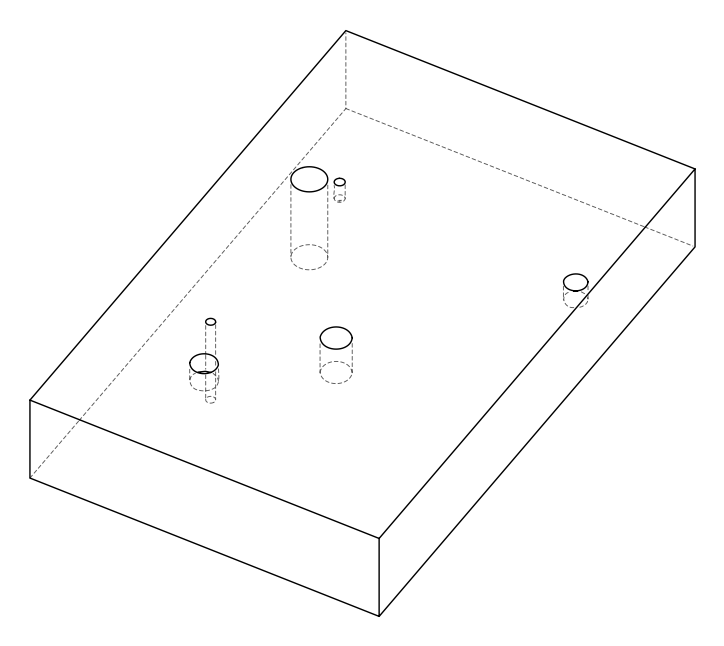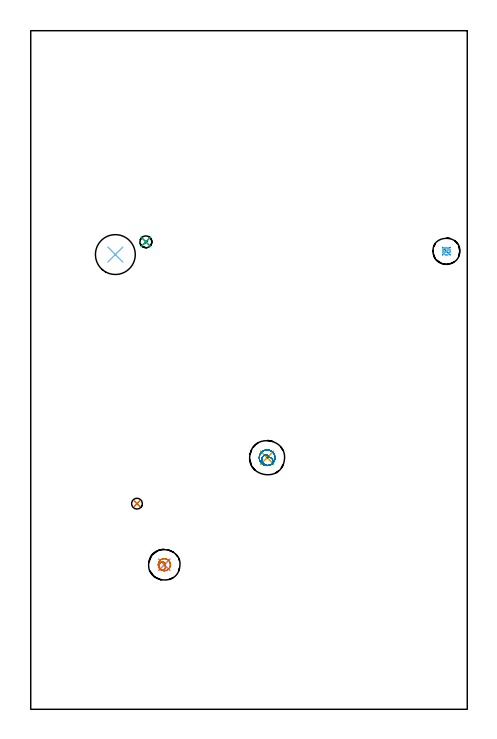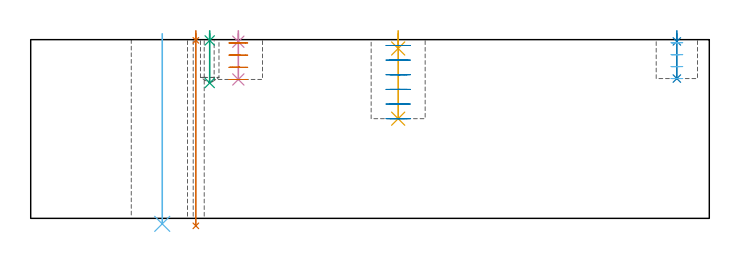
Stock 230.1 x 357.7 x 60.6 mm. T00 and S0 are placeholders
(PLAN: 14 operations, 6 tool changes, 3 min)
(1 SPOT_DRILL | STEP1HOLE_1 | NXT0321_9005460120000 | 0.03 min | 0 mm3)
(2 SPOT_DRILL_1 | STEP1POCKET | NXT0321_9005460120000 | 0.03 min | 2 mm3)
(3 SPOT_DRILL_2 | STEP1POCKET_1 | NXT0321_9005460120000 | 0.03 min | 0 mm3)
(4 SPOT_DRILL_3 | STEP1POCKET_2 | NXT0321_9005460120000 | 0.03 min | 3 mm3)
(5 SPOT_DRILL_4 | STEP1POCKET_3 | NXT0321_9005460120000 | 0.05 min | 183 mm3)
(6 INDEXABLE_INSERT_DRILL_THROUGH_HOLE_FROM_SOLID | STEP1HOLE | NXT0302_013 | 0.26 min | 20966 mm3)
(7 DRILL_THROUGH_HOLE_INTO_CENTER | STEP1HOLE_1 | NXT0301_028 | 0.26 min | 1529 mm3)
(8 DRILL_BLIND_HOLE_INTO_CENTER | STEP1POCKET | NXT0301_128 | 0.06 min | 1365 mm3)
(9 DRILL_BLIND_HOLE_INTO_CENTER_1 | STEP1POCKET_1 | UGT0301_185 | 0.07 min | 417 mm3)
(10 DRILL_BLIND_HOLE_INTO_CENTER_2 | STEP1POCKET_2 | NXT0301_128 | 0.06 min | 1397 mm3)
(11 DRILL_BLIND_HOLE_INTO_CENTER_3 | STEP1POCKET_3 | NXT0301_128 | 0.12 min | 2719 mm3)
(12 MILL_ROUGH_BLIND_HOLE_CONTOUR | STEP1POCKET | NXT0201_013 | Spiral | 0.33 min | 663 mm3)
(13 MILL_ROUGH_BLIND_HOLE_CONTOUR_1 | STEP1POCKET_2 | NXT0201_013 | Spiral | 0.53 min | 1448 mm3)
(14 MILL_ROUGH_BLIND_HOLE_CONTOUR_2 | STEP1POCKET_3 | NXT0201_013 | Spiral | 1.1 min | 4140 mm3)
(TOOL NXT0321_9005460120000 | NC Spot Drill, 142deg, 12mm, Carbide, Uncoated | D12 PA142 FL30 Z2)
(TOOL NXT0302_013 | Index. Insert Drill 21mm [880-D2100L25-05] | D21 PA176 FL105 Z2)
(TOOL NXT0301_028 | Carbide Drill 5.7mm [860.1-0570-046A1-MM 2214] | D5.7 PA140 FL70 Z2)
(TOOL NXT0301_128 | Carbide Drill 12mm [861.1-1200-036A1-GP GC34] | D12 PA150 FL37.4 Z2)
(TOOL UGT0301_185 | Twist Drill 6.3 mm | D6.3 PA118 FL61 Z2)
(TOOL NXT0201_013 | ENDMILL 10mm | D10 FL30 Z4)
(OP 1 SPOT_DRILL)
G17 G21 G94 G90
T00 M6
G54
G17 G0 G90 X56. Y108.4 S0 M3
G43 Z70.6 H0
G94 G81 G98 Z60.355 F250. R63.6
G80
M5
M2
(OP 2 SPOT_DRILL_1)
G17 G21 G94 G90
T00 M6
G54
G17 G0 G90 X219.1 Y241.5 S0 M3
G43 Z70.6 H0
G94 G81 G98 Z59.997 F250. R63.6
G80
M5
M2
(OP 3 SPOT_DRILL_2)
G17 G21 G94 G90
T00 M6
G54
G17 G0 G90 X60.7 Y246.4 S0 M3
G43 Z70.6 H0
G94 G81 G98 Z60.329 F250. R63.6
G80
M5
M2
(OP 4 SPOT_DRILL_3)
G17 G21 G94 G90
T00 M6
G54
G17 G0 G90 X70.4 Y76.2 S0 M3
G43 Z70.6 H0
G94 G81 G98 Z59.894 F250. R63.6
G80
M5
M2
(OP 5 SPOT_DRILL_4)
G17 G21 G94 G90
T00 M6
G54
G17 G0 G90 X124.6 Y132.6 S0 M3
G43 Z70.6 H0
G94 G81 G98 Z57.6 F250. R63.6
G80
M5
M2
(OP 6 INDEXABLE_INSERT_DRILL_THROUGH_HOLE_FROM_SOLID)
G17 G21 G94 G90
T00 M6
G54
G17 G0 G90 X44.6 Y239.7 S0 M3
G43 Z70.6 H1
G94 G81 G98 Z-1.867 F250. R62.6
G80
M5
M2
(OP 7 DRILL_THROUGH_HOLE_INTO_CENTER)
G17 G21 G94 G90
T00 M6
G54
G17 G0 G90 X56. Y108.4 S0 M3
G43 Z70.6 H1
G94 G73 G98 Z-2.537 F250. Q5.261 R62.6
G80
M5
M2
(OP 8 DRILL_BLIND_HOLE_INTO_CENTER)
G17 G21 G94 G90
T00 M6
G54
G17 G0 G90 X219.1 Y241.5 S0 M3
G43 Z70.6 H1
G94 G81 G98 Z47.4 F250. R62.6
G80
M5
M2
(OP 9 DRILL_BLIND_HOLE_INTO_CENTER_1)
G17 G21 G94 G90
T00 M6
G54
G17 G0 G90 X60.7 Y246.4 S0 M3
G43 Z70.6 H0
G94 G81 G98 Z45.9 F250. R62.6
G80
M5
M2
(OP 10 DRILL_BLIND_HOLE_INTO_CENTER_2)
G17 G21 G94 G90
T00 M6
G54
G17 G0 G90 X70.4 Y76.2 S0 M3
G43 Z70.6 H1
G94 G81 G98 Z47.1 F250. R62.6
G80
M5
M2
(OP 11 DRILL_BLIND_HOLE_INTO_CENTER_3)
G17 G21 G94 G90
T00 M6
G54
G17 G0 G90 X124.6 Y132.6 S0 M3
G43 Z70.6 H1
G94 G81 G98 Z33.8 F250. R62.6
G80
M5
M2
(OP 12 MILL_ROUGH_BLIND_HOLE_CONTOUR)
G17 G21 G94 G90
T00 M6
G54
G17 G0 G90 X219.1 Y241.5 S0 M3
G43 Z70.6 H0
Z59.55
G94 G3 X219.59 Y243.01 R0.834 F250.
X217.482 Y242.676 R1.51
X217.924 Y239.882 R2.
X217.482 Y242.676 R-2.
X217.703 Y241.279 R1.
X219.1 Y241.5 R1.
G0 Z55.5
G3 X219.59 Y243.01 R0.834
X217.482 Y242.676 R1.51
X217.924 Y239.882 R2.
X217.482 Y242.676 R-2.
X217.703 Y241.279 R1.
X219.1 Y241.5 R1.
G0 Z51.45
G3 X219.59 Y243.01 R0.834
X217.482 Y242.676 R1.51
X217.924 Y239.882 R2.
X217.482 Y242.676 R-2.
X217.703 Y241.279 R1.
X219.1 Y241.5 R1.
G0 Z47.4
G3 X219.59 Y243.01 R0.834
X217.482 Y242.676 R1.51
X217.924 Y239.882 R2.
X217.482 Y242.676 R-2.
X217.703 Y241.279 R1.
X219.1 Y241.5 R1.
G0 Z70.6
M5
M2
(OP 13 MILL_ROUGH_BLIND_HOLE_CONTOUR_1)
G17 G21 G94 G90
T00 M6
G54
G17 G0 G90 X70.4 Y76.2 S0 M3
G43 Z70.6 H0
Z59.475
G94 G3 X70.852 Y76.911 R0.499 F250.
X69.719 Y77.648 R1.283
X67.665 Y76.22 R2.125
X68.36 Y73.734 R2.263
X72.866 Y74.16 R3.2
X68.36 Y73.734 R-3.2
X70.613 Y73.947 R1.6
X70.4 Y76.2 R1.6
G0 Z55.35
G3 X70.852 Y76.911 R0.499
X69.719 Y77.648 R1.283
X67.665 Y76.22 R2.125
X68.36 Y73.734 R2.263
X72.866 Y74.16 R3.2
X68.36 Y73.734 R-3.2
X70.613 Y73.947 R1.6
X70.4 Y76.2 R1.6
G0 Z51.225
G3 X70.852 Y76.911 R0.499
X69.719 Y77.648 R1.283
X67.665 Y76.22 R2.125
X68.36 Y73.734 R2.263
X72.866 Y74.16 R3.2
X68.36 Y73.734 R-3.2
X70.613 Y73.947 R1.6
X70.4 Y76.2 R1.6
G0 Z47.1
G3 X70.852 Y76.911 R0.499
X69.719 Y77.648 R1.283
X67.665 Y76.22 R2.125
X68.36 Y73.734 R2.263
X72.866 Y74.16 R3.2
X68.36 Y73.734 R-3.2
X70.613 Y73.947 R1.6
X70.4 Y76.2 R1.6
G0 Z70.6
M5
M2
(OP 14 MILL_ROUGH_BLIND_HOLE_CONTOUR_2)
G17 G21 G94 G90
T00 M6
G54
G17 G0 G90 X124.6 Y132.6 S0 M3
G43 Z70.6 H0
Z58.633
G94 G3 X124.928 Y133.801 R0.645 F250.
X122.814 Y133.656 R1.871
X122.384 Y129.794 R2.736
X126.599 Y128.963 R3.345
X128.237 Y134.599 R4.15
X126.599 Y128.963 R-4.15
X127.418 Y131.781 R2.075
X124.6 Y132.6 R2.075
G0 Z53.667
G3 X124.928 Y133.801 R0.645
X122.814 Y133.656 R1.871
X122.384 Y129.794 R2.736
X126.599 Y128.963 R3.345
X128.237 Y134.599 R4.15
X126.599 Y128.963 R-4.15
X127.418 Y131.781 R2.075
X124.6 Y132.6 R2.075
G0 Z48.7
G3 X124.928 Y133.801 R0.645
X122.814 Y133.656 R1.871
X122.384 Y129.794 R2.736
X126.599 Y128.963 R3.345
X128.237 Y134.599 R4.15
X126.599 Y128.963 R-4.15
X127.418 Y131.781 R2.075
X124.6 Y132.6 R2.075
G0 Z43.733
G3 X124.928 Y133.801 R0.645
X122.814 Y133.656 R1.871
X122.384 Y129.794 R2.736
X126.599 Y128.963 R3.345
X128.237 Y134.599 R4.15
X126.599 Y128.963 R-4.15
X127.418 Y131.781 R2.075
X124.6 Y132.6 R2.075
G0 Z38.767
G3 X124.928 Y133.801 R0.645
X122.814 Y133.656 R1.871
X122.384 Y129.794 R2.736
X126.599 Y128.963 R3.345
X128.237 Y134.599 R4.15
X126.599 Y128.963 R-4.15
X127.418 Y131.781 R2.075
X124.6 Y132.6 R2.075
G0 Z33.8
G3 X124.928 Y133.801 R0.645
X122.814 Y133.656 R1.871
X122.384 Y129.794 R2.736
X126.599 Y128.963 R3.345
X128.237 Y134.599 R4.15
X126.599 Y128.963 R-4.15
X127.418 Y131.781 R2.075
X124.6 Y132.6 R2.075
G0 Z70.6
M5
M2
